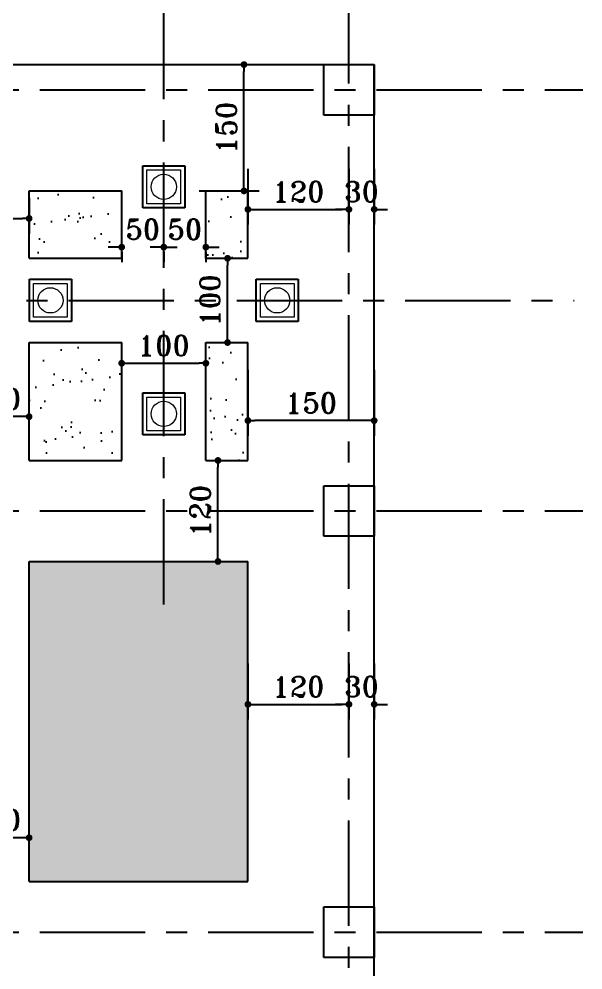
# Model space of a CAD drawing. Header units: inches. Extents: x 460503 to 460688, y 47570 to 48852.
# Drawn here: x 460539.32 to 460546.03, y 48754.14 to 48765.43 of the extents above; entities that cross this region are included whole.
import ezdxf

# ---------------------------------------------------------------- set-up
doc = ezdxf.new("R2010")
doc.units = ezdxf.units.IN
doc.header["$MEASUREMENT"] = 0
doc.linetypes.add('CENTER', pattern=[2, 1.25, -0.25, 0.25, -0.25])
doc.layers.add('0 - CIVIL', color=8, linetype='Continuous', lineweight=0)
for name, color, linetype in [('3G', 3, 'Continuous'), ('AXE', 1, 'CENTER'), ('DIM', 8, 'Continuous'), ('PY', 4, 'Continuous')]:
    doc.layers.add(name, color=color, linetype=linetype)
doc.styles.add('ROMANT', font='romant')
doc.dimstyles.new('Copy of 1-100', dxfattribs={"dimtxt": 0.24, "dimasz": 0.08, "dimexe": 0.18, "dimexo": 0.0625, "dimgap": 0.09, "dimtad": 1, "dimdec": 0, "dimlfac": 100, "dimdsep": 46, "dimtxsty": 'ROMANT', "dimblk": 'DOT', "dimcen": 0.09, "dimclrd": 1, "dimclre": 1, "dimclrt": 3, "dimadec": 0, "dimazin": 0, "dimtfac": 1, "dimtdec": 0, "dimtix": 1, "dimtofl": 0, "dimtmove": 2, "dimatfit": 3, "dimldrblk": 'DOT', "dimfxl": 1, "dimtolj": 1, "dimarcsym": 0})
pattern_1 = [(37.5, (0, -5.98463), (-0.01574833953, 0.48170594225), [0, -0.38, 0, -0.425, 0, -0.40625]), (7.5, (0, -5.98463), (0.4424441763, 0.7055365163), [0, -0.205, 0, -0.3425, 0, -0.13125]), (327.5, (-0.3075, -5.98463), (0.77853546544, 0.0014147634), [0, -0.125, 0, -0.45, 0, -0.5875]), (317.5, (-0.3075, -5.98463), (0.7515316511, 0.2194188912), [0, -0.0625, 0, -0.295, 0, -0.3375])]

# ---------------------------------------------------------------- blocks, each defined once
blk = doc.blocks.new('*U36')
at = {"layer": '0 - CIVIL'}
blk.add_lwpolyline([(-0.2, 0.2), (0.2, 0.2), (0.2, -0.2), (-0.2, -0.2)], close=True, dxfattribs=at)
blk.add_circle((0, 0), 0.15, dxfattribs=at)
blk = doc.blocks.new('*U37')
at = {"layer": '3G', "color": 0, "linetype": 'ByBlock', "lineweight": -2}
for p, rotation in [((3105.673, 439.516), 270.0000000000001), ((3107.021, 438.168), 180), ((3105.673, 436.82), 90.00000000000001)]:
    blk.add_blockref('*U36', p, dxfattribs=dict(at, rotation=rotation))
blk.add_blockref('*U36', (3104.326, 438.168), dxfattribs=at)
blk = doc.blocks.new('DOT')
at = {"layer": 'DIM', "color": 0, "linetype": 'ByBlock'}
blk.add_line((-0.5, 0), (-1, 0), dxfattribs=at)
at = {"layer": 'DIM', "color": 0, "linetype": 'ByBlock', "const_width": 0.5}
blk.add_lwpolyline([(-0.25, 0, 1), (0.25, 0, 1)], format="xyb", close=True, dxfattribs=at)
blk = doc.blocks.new('*D54')
at = {"color": 1, "lineweight": -2, "transparency": 16777216}
for p, q in [((460542.044, 48761.264), (460542.044, 48760.481)), ((460543.544, 48761.264), (460543.544, 48760.481)), ((460543.464, 48760.661), (460542.124, 48760.661))]:
    blk.add_line(p, q, dxfattribs=at)
at = {"layer": 'Defpoints', "color": 0, "transparency": 16777216}
for p in [(460542.044, 48761.327), (460543.544, 48761.327), (460542.044, 48760.661)]:
    blk.add_point(p, dxfattribs=at)
at = {"color": 1, "lineweight": -2, "transparency": 16777216, "xscale": 0.08, "yscale": 0.08, "zscale": 0.08, "rotation": 180}
blk.add_blockref('DOT', (460542.044, 48760.661), dxfattribs=at)
at = {"color": 1, "lineweight": -2, "transparency": 16777216, "xscale": 0.08, "yscale": 0.08, "zscale": 0.08}
blk.add_blockref('DOT', (460543.544, 48760.661), dxfattribs=at)
at = {"color": 3, "transparency": 16777216, "insert": (460542.794, 48760.871), "char_height": 0.24, "attachment_point": 5, "style": 'ROMANT'}
blk.add_mtext('\\A1;150', dxfattribs=at)
blk = doc.blocks.new('_Dot')
at = {"layer": 'DIM', "color": 0, "lineweight": -2}
blk.add_line((-0.5, 0), (-1, 0), dxfattribs=at)
at = {"layer": 'DIM', "color": 0, "const_width": 0.5}
blk.add_lwpolyline([(-0.25, 0, 1), (0.25, 0, 1)], format="xyb", close=True, dxfattribs=at)
blk = doc.blocks.new('*D55')
at = {"color": 1, "lineweight": -2, "transparency": 16777216}
for p, q in [((460542.044, 48757.775), (460542.044, 48757.112)), ((460543.244, 48757.775), (460543.244, 48757.112)), ((460542.124, 48757.292), (460543.164, 48757.292))]:
    blk.add_line(p, q, dxfattribs=at)
at = {"layer": 'Defpoints', "color": 0, "transparency": 16777216}
for p in [(460542.044, 48757.838), (460543.244, 48757.838), (460543.244, 48757.292)]:
    blk.add_point(p, dxfattribs=at)
at = {"color": 1, "lineweight": -2, "transparency": 16777216, "xscale": 0.08, "yscale": 0.08, "zscale": 0.08, "rotation": 180}
blk.add_blockref('DOT', (460542.044, 48757.292), dxfattribs=at)
at = {"color": 1, "lineweight": -2, "transparency": 16777216, "xscale": 0.08, "yscale": 0.08, "zscale": 0.08}
blk.add_blockref('DOT', (460543.244, 48757.292), dxfattribs=at)
at = {"color": 3, "transparency": 16777216, "insert": (460542.644, 48757.502), "char_height": 0.24, "attachment_point": 5, "style": 'ROMANT'}
blk.add_mtext('\\A1;120', dxfattribs=at)
blk = doc.blocks.new('*D56')
at = {"color": 1, "lineweight": -2, "transparency": 16777216}
for p, q in [((460543.244, 48757.775), (460543.244, 48757.112)), ((460543.544, 48757.775), (460543.544, 48757.112)), ((460543.164, 48757.292), (460543.084, 48757.292)), ((460543.624, 48757.292), (460543.704, 48757.292))]:
    blk.add_line(p, q, dxfattribs=at)
at = {"layer": 'Defpoints', "color": 0, "transparency": 16777216}
for p in [(460543.244, 48757.838), (460543.544, 48757.838), (460543.544, 48757.292)]:
    blk.add_point(p, dxfattribs=at)
at = {"color": 1, "lineweight": -2, "transparency": 16777216, "xscale": 0.08, "yscale": 0.08, "zscale": 0.08}
blk.add_blockref('DOT', (460543.244, 48757.292), dxfattribs=at)
at = {"color": 1, "lineweight": -2, "transparency": 16777216, "xscale": 0.08, "yscale": 0.08, "zscale": 0.08, "rotation": 180}
blk.add_blockref('DOT', (460543.544, 48757.292), dxfattribs=at)
at = {"color": 3, "transparency": 16777216, "insert": (460543.394, 48757.502), "char_height": 0.24, "attachment_point": 5, "style": 'ROMANT'}
blk.add_mtext('\\A1;30', dxfattribs=at)
blk = doc.blocks.new('*D60')
at = {"color": 1, "lineweight": -2, "transparency": 16777216}
for p, q in [((460542.044, 48763.652), (460542.044, 48762.989)), ((460543.244, 48763.652), (460543.244, 48762.989)), ((460542.124, 48763.169), (460543.164, 48763.169))]:
    blk.add_line(p, q, dxfattribs=at)
at = {"layer": 'Defpoints', "color": 0, "transparency": 16777216}
for p in [(460542.044, 48763.715), (460543.244, 48763.715), (460543.244, 48763.169)]:
    blk.add_point(p, dxfattribs=at)
at = {"color": 1, "lineweight": -2, "transparency": 16777216, "xscale": 0.08, "yscale": 0.08, "zscale": 0.08, "rotation": 180}
blk.add_blockref('DOT', (460542.044, 48763.169), dxfattribs=at)
at = {"color": 1, "lineweight": -2, "transparency": 16777216, "xscale": 0.08, "yscale": 0.08, "zscale": 0.08}
blk.add_blockref('DOT', (460543.244, 48763.169), dxfattribs=at)
at = {"color": 3, "transparency": 16777216, "insert": (460542.644, 48763.379), "char_height": 0.24, "attachment_point": 5, "style": 'ROMANT'}
blk.add_mtext('\\A1;120', dxfattribs=at)
blk = doc.blocks.new('*D61')
at = {"color": 1, "lineweight": -2, "transparency": 16777216}
for p, q in [((460543.244, 48763.652), (460543.244, 48762.989)), ((460543.544, 48763.652), (460543.544, 48762.989)), ((460543.164, 48763.169), (460543.084, 48763.169)), ((460543.624, 48763.169), (460543.704, 48763.169))]:
    blk.add_line(p, q, dxfattribs=at)
at = {"layer": 'Defpoints', "color": 0, "transparency": 16777216}
for p in [(460543.244, 48763.715), (460543.544, 48763.715), (460543.544, 48763.169)]:
    blk.add_point(p, dxfattribs=at)
at = {"color": 1, "lineweight": -2, "transparency": 16777216, "xscale": 0.08, "yscale": 0.08, "zscale": 0.08}
blk.add_blockref('DOT', (460543.244, 48763.169), dxfattribs=at)
at = {"color": 1, "lineweight": -2, "transparency": 16777216, "xscale": 0.08, "yscale": 0.08, "zscale": 0.08, "rotation": 180}
blk.add_blockref('DOT', (460543.544, 48763.169), dxfattribs=at)
at = {"color": 3, "transparency": 16777216, "insert": (460543.394, 48763.379), "char_height": 0.24, "attachment_point": 5, "style": 'ROMANT'}
blk.add_mtext('\\A1;30', dxfattribs=at)
blk = doc.blocks.new('*D65')
at = {"color": 1, "lineweight": -2, "transparency": 16777216}
for p, q in [((460541.465, 48764.888), (460542.177, 48764.888)), ((460541.997, 48763.468), (460541.997, 48764.808)), ((460541.465, 48763.388), (460542.177, 48763.388))]:
    blk.add_line(p, q, dxfattribs=at)
at = {"layer": 'Defpoints', "color": 0, "transparency": 16777216}
for p in [(460541.402, 48764.888), (460541.997, 48764.888), (460541.402, 48763.388)]:
    blk.add_point(p, dxfattribs=at)
at = {"color": 1, "lineweight": -2, "transparency": 16777216, "xscale": 0.08, "yscale": 0.08, "zscale": 0.08}
for p, rotation in [((460541.997, 48764.888), 90), ((460541.997, 48763.388), 270)]:
    blk.add_blockref('DOT', p, dxfattribs=dict(at, rotation=rotation))
at = {"color": 3, "transparency": 16777216, "insert": (460541.787, 48764.138), "char_height": 0.24, "attachment_point": 5, "rotation": 90, "style": 'ROMANT'}
blk.add_mtext('\\A1;150', dxfattribs=at)
blk = doc.blocks.new('*D92')
at = {"color": 1, "lineweight": -2, "transparency": 16777216}
for p, q in [((460541.607, 48762.588), (460541.982, 48762.588)), ((460541.802, 48761.668), (460541.802, 48762.508)), ((460541.607, 48761.588), (460541.982, 48761.588))]:
    blk.add_line(p, q, dxfattribs=at)
at = {"layer": 'Defpoints', "color": 0, "transparency": 16777216}
for p in [(460541.544, 48762.588), (460541.802, 48762.588), (460541.544, 48761.588)]:
    blk.add_point(p, dxfattribs=at)
at = {"color": 1, "lineweight": -2, "transparency": 16777216, "xscale": 0.08, "yscale": 0.08, "zscale": 0.08}
for p, rotation in [((460541.802, 48762.588), 90), ((460541.802, 48761.588), 270)]:
    blk.add_blockref('DOT', p, dxfattribs=dict(at, rotation=rotation))
at = {"color": 3, "transparency": 16777216, "insert": (460541.592, 48762.088), "char_height": 0.24, "attachment_point": 5, "rotation": 90, "style": 'ROMANT'}
blk.add_mtext('\\A1;100', dxfattribs=at)
blk = doc.blocks.new('*D95')
at = {"color": 1, "lineweight": -2, "transparency": 16777216}
for p, q in [((460541.605, 48760.188), (460541.868, 48760.188)), ((460541.688, 48759.068), (460541.688, 48760.108)), ((460541.605, 48758.988), (460541.868, 48758.988))]:
    blk.add_line(p, q, dxfattribs=at)
at = {"layer": 'Defpoints', "color": 0, "transparency": 16777216}
for p in [(460541.543, 48760.188), (460541.688, 48760.188), (460541.543, 48758.988)]:
    blk.add_point(p, dxfattribs=at)
at = {"color": 1, "lineweight": -2, "transparency": 16777216, "xscale": 0.08, "yscale": 0.08, "zscale": 0.08}
for p, rotation in [((460541.688, 48760.188), 90), ((460541.688, 48758.988), 270)]:
    blk.add_blockref('DOT', p, dxfattribs=dict(at, rotation=rotation))
at = {"color": 3, "transparency": 16777216, "insert": (460541.478, 48759.588), "char_height": 0.24, "attachment_point": 5, "rotation": 90, "style": 'ROMANT'}
blk.add_mtext('\\A1;120', dxfattribs=at)
blk = doc.blocks.new('*D111')
at = {"color": 1, "lineweight": -2, "transparency": 16777216}
for p, q in [((460538.244, 48763.308), (460538.244, 48762.881)), ((460539.444, 48763.308), (460539.444, 48762.881)), ((460538.324, 48763.061), (460539.364, 48763.061))]:
    blk.add_line(p, q, dxfattribs=at)
at = {"layer": 'Defpoints', "color": 0, "transparency": 16777216}
for p in [(460538.244, 48763.371), (460539.444, 48763.371), (460539.444, 48763.061)]:
    blk.add_point(p, dxfattribs=at)
at = {"color": 1, "lineweight": -2, "transparency": 16777216, "xscale": 0.08, "yscale": 0.08, "zscale": 0.08, "rotation": 180}
blk.add_blockref('DOT', (460538.244, 48763.061), dxfattribs=at)
at = {"color": 1, "lineweight": -2, "transparency": 16777216, "xscale": 0.08, "yscale": 0.08, "zscale": 0.08}
blk.add_blockref('DOT', (460539.444, 48763.061), dxfattribs=at)
at = {"color": 3, "transparency": 16777216, "insert": (460538.844, 48763.271), "char_height": 0.24, "attachment_point": 5, "style": 'ROMANT'}
blk.add_mtext('\\A1;120', dxfattribs=at)
blk = doc.blocks.new('*D117')
at = {"color": 1, "lineweight": -2, "transparency": 16777216}
for p, q in [((460538.844, 48755.25), (460538.844, 48755.888)), ((460539.444, 48755.25), (460539.444, 48755.888)), ((460539.364, 48755.708), (460538.924, 48755.708))]:
    blk.add_line(p, q, dxfattribs=at)
at = {"layer": 'Defpoints', "color": 0, "transparency": 16777216}
for p in [(460538.844, 48755.708), (460538.844, 48755.188), (460539.444, 48755.188)]:
    blk.add_point(p, dxfattribs=at)
at = {"color": 1, "lineweight": -2, "transparency": 16777216, "xscale": 0.08, "yscale": 0.08, "zscale": 0.08, "rotation": 180}
blk.add_blockref('DOT', (460538.844, 48755.708), dxfattribs=at)
at = {"color": 1, "lineweight": -2, "transparency": 16777216, "xscale": 0.08, "yscale": 0.08, "zscale": 0.08}
blk.add_blockref('DOT', (460539.444, 48755.708), dxfattribs=at)
at = {"color": 3, "transparency": 16777216, "insert": (460539.144, 48755.918), "char_height": 0.24, "attachment_point": 5, "style": 'ROMANT'}
blk.add_mtext('\\A1;60', dxfattribs=at)
blk = doc.blocks.new('*D119')
at = {"color": 1, "lineweight": -2, "transparency": 16777216}
for p, q in [((460538.844, 48760.25), (460538.844, 48760.888)), ((460539.444, 48760.25), (460539.444, 48760.888)), ((460539.364, 48760.708), (460538.924, 48760.708))]:
    blk.add_line(p, q, dxfattribs=at)
at = {"layer": 'Defpoints', "color": 0, "transparency": 16777216}
for p in [(460538.844, 48760.708), (460538.844, 48760.188), (460539.444, 48760.188)]:
    blk.add_point(p, dxfattribs=at)
at = {"color": 1, "lineweight": -2, "transparency": 16777216, "xscale": 0.08, "yscale": 0.08, "zscale": 0.08, "rotation": 180}
blk.add_blockref('DOT', (460538.844, 48760.708), dxfattribs=at)
at = {"color": 1, "lineweight": -2, "transparency": 16777216, "xscale": 0.08, "yscale": 0.08, "zscale": 0.08}
blk.add_blockref('DOT', (460539.444, 48760.708), dxfattribs=at)
at = {"color": 3, "transparency": 16777216, "insert": (460539.144, 48760.918), "char_height": 0.24, "attachment_point": 5, "style": 'ROMANT'}
blk.add_mtext('\\A1;60', dxfattribs=at)
blk = doc.blocks.new('*D134')
at = {"color": 1, "lineweight": -2, "transparency": 16777216}
for p, q in [((460540.544, 48760.984), (460540.544, 48761.522)), ((460541.544, 48760.984), (460541.544, 48761.522)), ((460540.624, 48761.342), (460541.464, 48761.342))]:
    blk.add_line(p, q, dxfattribs=at)
at = {"layer": 'Defpoints', "color": 0, "transparency": 16777216}
for p in [(460541.544, 48761.342), (460540.544, 48760.922), (460541.544, 48760.922)]:
    blk.add_point(p, dxfattribs=at)
at = {"color": 1, "lineweight": -2, "transparency": 16777216, "xscale": 0.08, "yscale": 0.08, "zscale": 0.08, "rotation": 180}
blk.add_blockref('DOT', (460540.544, 48761.342), dxfattribs=at)
at = {"color": 1, "lineweight": -2, "transparency": 16777216, "xscale": 0.08, "yscale": 0.08, "zscale": 0.08}
blk.add_blockref('DOT', (460541.544, 48761.342), dxfattribs=at)
at = {"color": 3, "transparency": 16777216, "insert": (460541.044, 48761.552), "char_height": 0.24, "attachment_point": 5, "style": 'ROMANT'}
blk.add_mtext('\\A1;100', dxfattribs=at)
blk = doc.blocks.new('*D135')
at = {"color": 1, "lineweight": -2, "transparency": 16777216}
for p, q in [((460540.464, 48762.721), (460540.384, 48762.721)), ((460541.124, 48762.721), (460541.204, 48762.721)), ((460540.544, 48762.665), (460540.544, 48762.541)), ((460541.044, 48762.665), (460541.044, 48762.541))]:
    blk.add_line(p, q, dxfattribs=at)
at = {"layer": 'Defpoints', "color": 0, "transparency": 16777216}
for p in [(460540.544, 48762.727), (460541.044, 48762.727), (460541.044, 48762.721)]:
    blk.add_point(p, dxfattribs=at)
at = {"color": 1, "lineweight": -2, "transparency": 16777216, "xscale": 0.08, "yscale": 0.08, "zscale": 0.08}
blk.add_blockref('DOT', (460540.544, 48762.721), dxfattribs=at)
at = {"color": 1, "lineweight": -2, "transparency": 16777216, "xscale": 0.08, "yscale": 0.08, "zscale": 0.08, "rotation": 180}
blk.add_blockref('DOT', (460541.044, 48762.721), dxfattribs=at)
at = {"color": 3, "transparency": 16777216, "insert": (460540.794, 48762.931), "char_height": 0.24, "attachment_point": 5, "style": 'ROMANT'}
blk.add_mtext('\\A1;50', dxfattribs=at)
blk = doc.blocks.new('*D133')
at = {"color": 1, "lineweight": -2, "transparency": 16777216}
for p, q in [((460540.964, 48762.721), (460540.884, 48762.721)), ((460541.624, 48762.721), (460541.704, 48762.721)), ((460541.044, 48762.665), (460541.044, 48762.541)), ((460541.544, 48762.665), (460541.544, 48762.541))]:
    blk.add_line(p, q, dxfattribs=at)
at = {"layer": 'Defpoints', "color": 0, "transparency": 16777216}
for p in [(460541.044, 48762.727), (460541.544, 48762.727), (460541.544, 48762.721)]:
    blk.add_point(p, dxfattribs=at)
at = {"color": 1, "lineweight": -2, "transparency": 16777216, "xscale": 0.08, "yscale": 0.08, "zscale": 0.08}
blk.add_blockref('DOT', (460541.044, 48762.721), dxfattribs=at)
at = {"color": 1, "lineweight": -2, "transparency": 16777216, "xscale": 0.08, "yscale": 0.08, "zscale": 0.08, "rotation": 180}
blk.add_blockref('DOT', (460541.544, 48762.721), dxfattribs=at)
at = {"color": 3, "transparency": 16777216, "insert": (460541.294, 48762.931), "char_height": 0.24, "attachment_point": 5, "style": 'ROMANT'}
blk.add_mtext('\\A1;50', dxfattribs=at)

msp = doc.modelspace()

# ---------------------------------------------------------------- hatches: boundary and pattern name
h = msp.add_hatch()
h.set_pattern_fill('AR-SAND', color=256, scale=0.25)
h.set_pattern_definition(pattern_1)
h.paths.add_polyline_path([(460522.4440953, 48763.38777606), (460522.4440953, 48762.08777606), (460525.0440953, 48762.08777606), (460525.0440953, 48763.38777606)])
h.paths.add_polyline_path([(460522.4440953, 48762.08777606), (460522.4440953, 48760.18777606), (460525.0440953, 48760.18777606), (460525.0440953, 48762.08777606)])
h.paths.add_polyline_path([(460525.0440953, 48758.98777606), (460522.4440953, 48758.98777606), (460522.4440953, 48755.18777606), (460525.0440953, 48755.18777606)])
h.paths.add_polyline_path([(460529.44409529, 48758.98777606), (460526.2440953, 48758.98777606), (460526.2440953, 48755.18777606), (460529.44409529, 48755.18777606)])
h.paths.add_polyline_path([(460530.64409529, 48755.18777606), (460533.8440953, 48755.18777606), (460533.8440953, 48758.98777606), (460530.64409529, 48758.98777606)])
h.paths.add_polyline_path([(460535.0440953, 48755.18777606), (460538.2440953, 48755.18777606), (460538.2440953, 48758.98777606), (460535.0440953, 48758.98777606)])
h.paths.add_polyline_path([(460539.4440953, 48755.18777606), (460542.0440953, 48755.18777606), (460542.0440953, 48758.98777606), (460539.4440953, 48758.98777606)])
h.paths.add_polyline_path([(460539.4440953, 48750.33777606), (460542.0440953, 48750.33777606), (460542.0440953, 48753.98777606), (460539.4440953, 48753.98777606)])
h.paths.add_polyline_path([(460538.2440953, 48753.98777606), (460535.0440953, 48753.98777606), (460535.0440953, 48750.33777606), (460538.2440953, 48750.33777606)])
h.paths.add_polyline_path([(460533.8440953, 48753.98777606), (460530.64409529, 48753.98777606), (460530.64409529, 48750.33777606), (460533.8440953, 48750.33777606)])
h.paths.add_polyline_path([(460529.44409529, 48753.98777606), (460526.2440953, 48753.98777606), (460526.2440953, 48750.33777606), (460529.44409529, 48750.33777606)])
h.paths.add_polyline_path([(460525.0440953, 48752.83777606), (460525.0440953, 48753.98777606), (460522.4440953, 48753.98777606), (460522.4440953, 48752.83777606)])
h.paths.add_polyline_path([(460522.4440953, 48745.48777591), (460525.0440953, 48745.48777591), (460525.0440953, 48748.83777606), (460522.4440953, 48748.83777606)])
h.paths.add_polyline_path([(460526.2440953, 48745.48777591), (460529.44409529, 48745.48777591), (460529.44409529, 48748.83777606), (460526.2440953, 48748.83777606)])
h = msp.add_hatch()
h.set_pattern_fill('AR-SAND', color=256, scale=0.25)
h.set_pattern_definition(pattern_1)
h.paths.add_polyline_path([(460526.2440953, 48763.38777606), (460526.2440953, 48762.58777606), (460527.3440953, 48762.58777606), (460527.3440953, 48763.38777606)])
h.paths.add_polyline_path([(460526.2440953, 48761.58777606), (460526.2440953, 48760.18777606), (460527.3440953, 48760.18777606), (460527.3440953, 48761.58777606)])
h.paths.add_polyline_path([(460529.44409529, 48761.58777606), (460528.3440953, 48761.58777606), (460528.3440953, 48760.18777606), (460529.44409529, 48760.18777606)])
h.paths.add_polyline_path([(460529.44409529, 48763.38777606), (460528.3440953, 48763.38777606), (460528.3440953, 48762.58777606), (460529.44409529, 48762.58777606)])
h.paths.add_polyline_path([(460530.64409529, 48763.38777606), (460530.64409529, 48762.58777606), (460531.74409532, 48762.58777606), (460531.74409532, 48763.38777606)])
h.paths.add_polyline_path([(460530.64409529, 48761.58777606), (460530.64409529, 48760.18777606), (460531.74409532, 48760.18777606), (460531.74409532, 48761.58777606)])
h.paths.add_polyline_path([(460532.74409532, 48760.18777606), (460533.8440953, 48760.18777606), (460533.8440953, 48761.58777606), (460532.74409532, 48761.58777606)])
h.paths.add_polyline_path([(460532.74409532, 48763.38777606), (460532.74409532, 48762.58777606), (460533.8440953, 48762.58777606), (460533.8440953, 48763.38777606)])
h.paths.add_polyline_path([(460535.0440953, 48763.38777606), (460535.0440953, 48762.58777606), (460536.14409531, 48762.58777606), (460536.14409531, 48763.38777606)])
h.paths.add_polyline_path([(460535.0440953, 48761.58777606), (460535.0440953, 48760.18777606), (460536.14409531, 48760.18777606), (460536.14409531, 48761.58777606)])
h.paths.add_polyline_path([(460538.2440953, 48761.58777606), (460537.14409531, 48761.58777606), (460537.14409531, 48760.18777606), (460538.2440953, 48760.18777606)])
h.paths.add_polyline_path([(460538.2440953, 48763.38777606), (460537.14409531, 48763.38777606), (460537.14409531, 48762.58777606), (460538.2440953, 48762.58777606)])
h.paths.add_polyline_path([(460539.4440953, 48763.38777606), (460539.4440953, 48762.58777606), (460540.54409532, 48762.58777606), (460540.54409532, 48763.38777606)])
h.paths.add_polyline_path([(460540.54409532, 48761.58777606), (460539.4440953, 48761.58777606), (460539.4440953, 48760.18777606), (460540.54409532, 48760.18777606)])
h.paths.add_polyline_path([(460542.0440953, 48761.58777606), (460541.54409532, 48761.58777606), (460541.54409532, 48760.18777606), (460542.0440953, 48760.18777606)])
h.paths.add_polyline_path([(460542.0440953, 48762.58777606), (460542.0440953, 48763.38777606), (460541.54409532, 48763.38777606), (460541.54409532, 48762.58777606)])

# ---------------------------------------------------------------- linework, layer by layer
at = {"layer": '3G'}
for p, q in [((460542.9440953, 48764.88777606), (460543.5440953, 48764.88777606)), ((460542.9440953, 48764.28777606), (460542.9440953, 48764.88777606)), ((460543.5440953, 48764.88777606), (460543.5440953, 48764.28777606)), ((460543.5440953, 48764.28777606), (460542.9440953, 48764.28777606)), ((460540.7940953, 48763.68619458), (460541.2940953, 48763.68619458)), ((460540.7940953, 48763.18619458), (460540.7940953, 48763.68619458)), ((460541.2940953, 48763.68619458), (460541.2940953, 48763.18619458)), ((460541.2940953, 48763.18619458), (460540.7940953, 48763.18619458)), ((460539.44652082, 48762.3386201), (460539.94652082, 48762.3386201)), ((460539.44652082, 48761.8386201), (460539.44652082, 48762.3386201)), ((460539.94652082, 48762.3386201), (460539.94652082, 48761.8386201)), ((460542.14166979, 48762.3386201), (460542.64166979, 48762.3386201)), ((460542.14166979, 48761.8386201), (460542.14166979, 48762.3386201)), ((460542.64166979, 48762.3386201), (460542.64166979, 48761.8386201)), ((460539.94652082, 48761.8386201), (460539.44652082, 48761.8386201)), ((460542.64166979, 48761.8386201), (460542.14166979, 48761.8386201)), ((460540.7940953, 48760.99104561), (460541.2940953, 48760.99104561)), ((460540.7940953, 48760.49104561), (460540.7940953, 48760.99104561)), ((460541.2940953, 48760.99104561), (460541.2940953, 48760.49104561)), ((460541.2940953, 48760.49104561), (460540.7940953, 48760.49104561)), ((460542.9440953, 48759.88777606), (460543.5440953, 48759.88777606)), ((460542.9440953, 48759.28777606), (460542.9440953, 48759.88777606)), ((460543.5440953, 48759.88777606), (460543.5440953, 48759.28777606)), ((460543.5440953, 48759.28777606), (460542.9440953, 48759.28777606)), ((460542.9440953, 48754.88777606), (460543.5440953, 48754.88777606)), ((460542.9440953, 48754.28777606), (460542.9440953, 48754.88777606)), ((460543.5440953, 48754.88777606), (460543.5440953, 48754.28777606)), ((460543.5440953, 48754.28777606), (460542.9440953, 48754.28777606))]:
    msp.add_line(p, q, dxfattribs=at)
at = {"layer": 'AXE'}
for p, q in [((460543.2440953, 48742.6619874), (460543.2440953, 48768.15749496)), ((460541.04409532, 48758.47633645), (460541.04409532, 48766.20824731)), ((460515.57160297, 48764.58777606), (460546.02512949, 48764.58777606)), ((460519.91335067, 48762.08777606), (460545.91835844, 48762.08777606)), ((460515.57156963, 48759.58777606), (460546.02509615, 48759.58777606)), ((460515.57156963, 48754.58777606), (460546.02509615, 48754.58777606))]:
    msp.add_line(p, q, dxfattribs=at)
at = {"layer": 'PY'}
for p, q in [((460520.9440953, 48764.88777606), (460543.5440953, 48764.88777606)), ((460543.5440953, 48748.83777606), (460543.5440953, 48764.88777606)), ((460539.4440953, 48763.38777606), (460540.54409532, 48763.38777606)), ((460539.4440953, 48762.58777606), (460539.4440953, 48763.38777606)), ((460540.54409532, 48762.58777606), (460540.54409532, 48763.38777606)), ((460541.54409532, 48763.38777606), (460542.0440953, 48763.38777606)), ((460541.54409532, 48762.58777606), (460541.54409532, 48763.38777606)), ((460542.0440953, 48762.58777606), (460542.0440953, 48763.38777606)), ((460539.4440953, 48762.58777606), (460540.5440953, 48762.58777606)), ((460541.5440953, 48762.58777606), (460542.0440953, 48762.58777606)), ((460539.4440953, 48760.18777606), (460539.4440953, 48761.58777606)), ((460539.4440953, 48761.58777606), (460540.5440953, 48761.58777606)), ((460540.54409532, 48760.18777606), (460540.54409532, 48761.58777606)), ((460541.5440953, 48761.58777606), (460542.0440953, 48761.58777606)), ((460541.54409532, 48760.18777606), (460541.54409532, 48761.58777606)), ((460542.0440953, 48760.18777606), (460542.0440953, 48761.58777606)), ((460539.4440953, 48760.18777606), (460540.54409532, 48760.18777606)), ((460541.54409532, 48760.18777606), (460542.0440953, 48760.18777606)), ((460539.4440953, 48755.18777606), (460539.4440953, 48758.98777606)), ((460539.4440953, 48758.98777606), (460542.0440953, 48758.98777606)), ((460542.0440953, 48755.18777606), (460542.0440953, 48758.98777606)), ((460539.4440953, 48755.18777606), (460542.0440953, 48755.18777606))]:
    msp.add_line(p, q, dxfattribs=at)

# ---------------------------------------------------------------- block references
at = {"layer": '3G'}
msp.add_blockref('*U37', (457435.37075033, 48323.92068373), dxfattribs=at)

# ---------------------------------------------------------------- dimensions: what is measured, and where the dimension line sits
for base, p1, p2, picture, middle in [((460541.99724231, 48764.88777606), (460541.40203564, 48763.38777606), (460541.40203564, 48764.88777606), '*D65', (460541.78724231, 48764.13777606)), ((460541.80196294, 48762.58777606), (460541.5440953, 48761.58777606), (460541.54409532, 48762.58777606), '*D92', (460541.59196294, 48762.08777606)), ((460541.68816983, 48760.18777606), (460541.54296316, 48758.98777606), (460541.54296316, 48760.18777606), '*D95', (460541.47816983, 48759.58777606))]:
    dim = msp.add_linear_dim(base=base, p1=p1, p2=p2, angle=90, dimstyle='Copy of 1-100')
    dim.commit()
    dim.dimension.update_dxf_attribs({"geometry": picture, "text_midpoint": middle})
for base, p1, p2, picture, middle in [((460543.2440953, 48763.16935665), (460542.0440953, 48763.71470189), (460543.2440953, 48763.71470189), '*D60', (460542.6440953, 48763.37935665)), ((460543.5440953, 48763.16935665), (460543.2440953, 48763.71470189), (460543.5440953, 48763.71470189), '*D61', (460543.3940953, 48763.37935665)), ((460539.4440953, 48763.06062928), (460538.2440953, 48763.37060884), (460539.4440953, 48763.37060884), '*D111', (460538.8440953, 48763.27062928)), ((460541.04409532, 48762.7209493), (460540.54409532, 48762.72740386), (460541.04409532, 48762.72740386), '*D135', (460540.79409532, 48762.9309493)), ((460541.54409532, 48762.7209493), (460541.04409532, 48762.72740386), (460541.54409532, 48762.72740386), '*D133', (460541.29409532, 48762.9309493)), ((460541.54409532, 48761.3416739), (460540.54409532, 48760.92198018), (460541.54409532, 48760.92198018), '*D134', (460541.04409532, 48761.5516739)), ((460542.0440953, 48760.66118291), (460543.5440953, 48761.32665835), (460542.0440953, 48761.32665835), '*D54', (460542.7940953, 48760.87118291)), ((460538.8440953, 48760.70765202), (460539.4440953, 48760.18777606), (460538.8440953, 48760.18777606), '*D119', (460539.1440953, 48760.91765202)), ((460543.2440953, 48757.29243082), (460542.0440953, 48757.83777606), (460543.2440953, 48757.83777606), '*D55', (460542.6440953, 48757.50243082)), ((460543.5440953, 48757.29243082), (460543.2440953, 48757.83777606), (460543.5440953, 48757.83777606), '*D56', (460543.3940953, 48757.50243082)), ((460538.8440953, 48755.70765202), (460539.4440953, 48755.18777606), (460538.8440953, 48755.18777606), '*D117', (460539.1440953, 48755.91765202))]:
    dim = msp.add_linear_dim(base=base, p1=p1, p2=p2, dimstyle='Copy of 1-100')
    dim.commit()
    dim.dimension.update_dxf_attribs({"geometry": picture, "text_midpoint": middle})

doc.saveas('drawing.dxf')
